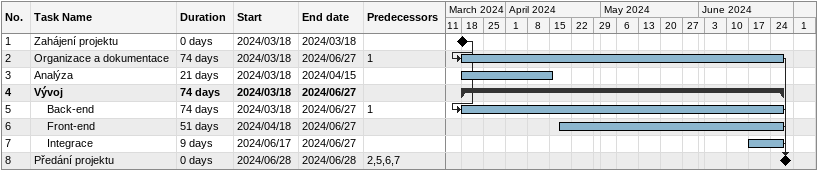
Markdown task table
| ID | Level | Task | Duration | Start | Finish | Predecessors |
|---|---|---|---|---|---|---|
| 1 | 1 | Zahájení projektu | 0d | 2024-03-18 | 2024-03-18 |  |
| 2 | 1 | Organizace a dokumentace | 74d | 2024-03-18 | 2024-06-27 | 1 |
| 3 | 1 | Analýza | 21d | 2024-03-18 | 2024-04-15 |  |
| 4 | 1 | **Vývoj** | 74d | 2024-03-18 | 2024-06-27 |  |
| 5 | 2 | Back-end | 74d | 2024-03-18 | 2024-06-27 | 1 |
| 6 | 2 | Front-end | 51d | 2024-04-18 | 2024-06-27 |  |
| 7 | 2 | Integrace | 9d | 2024-06-17 | 2024-06-27 |  |
| 8 | 1 | Předání projektu | 0d | 2024-06-28 | 2024-06-28 | 2, 5, 6, 7 |
